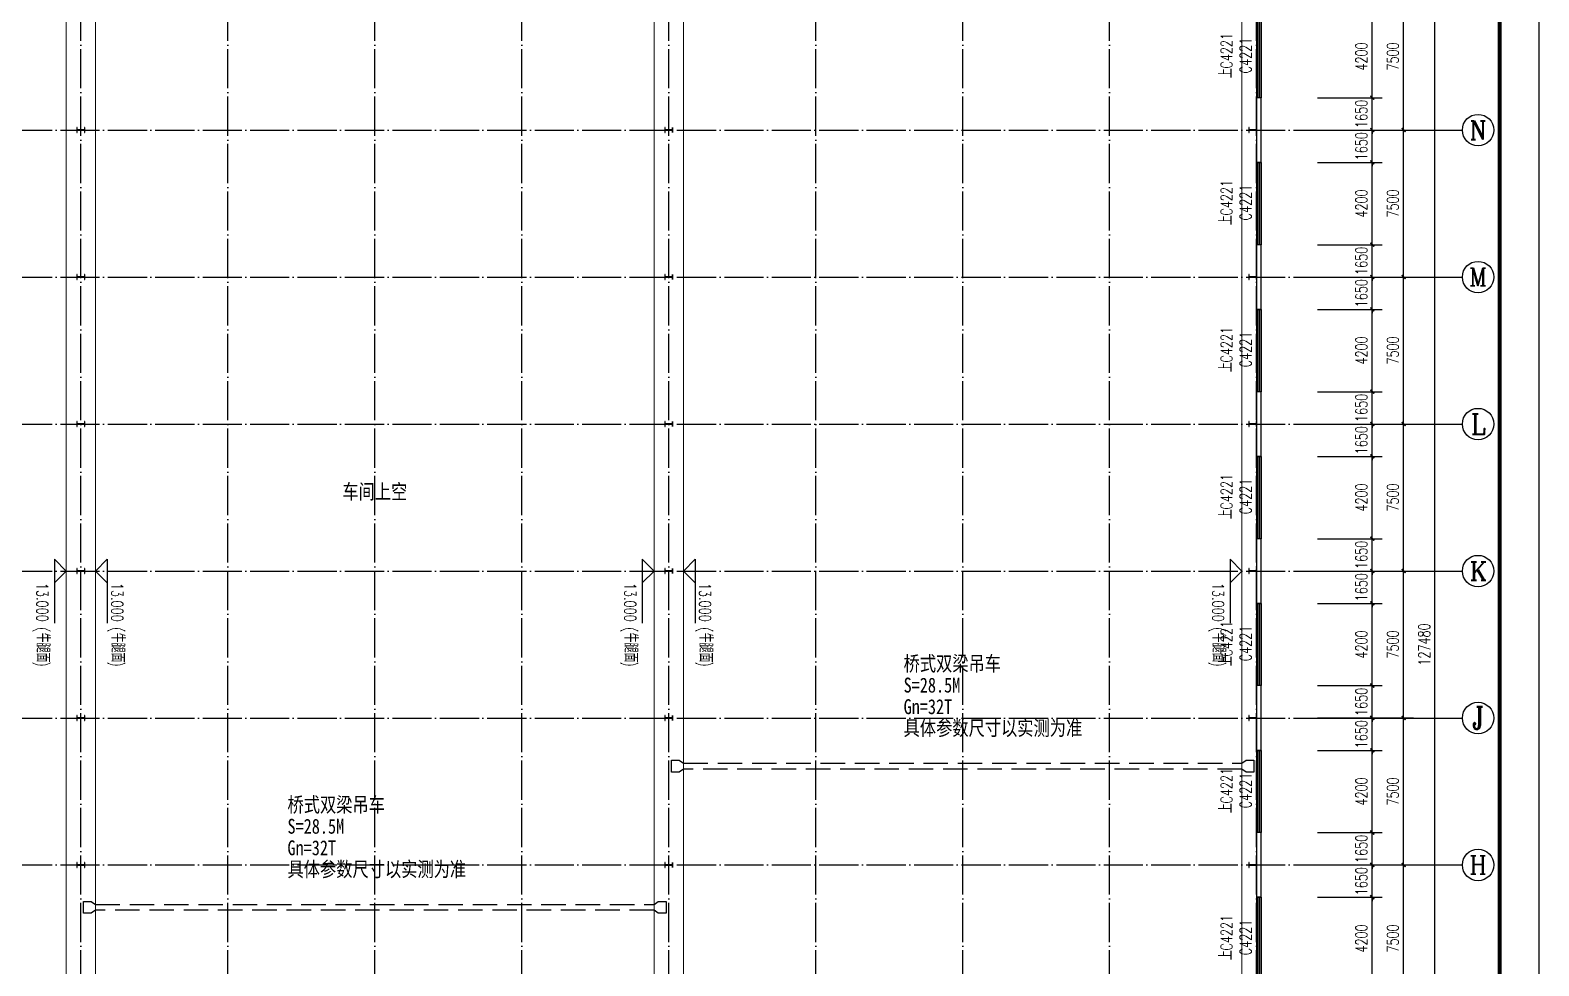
# Model space of a CAD drawing. Extents: x 14095202 to 14511487, y -1430609 to -90420.
# Drawn here: x 14429504 to 14506487, y -503315 to -455574 of the extents above; entities that cross this region are included whole.
import ezdxf
from ezdxf.enums import TextEntityAlignment as Align

# ---------------------------------------------------------------- set-up
doc = ezdxf.new("R2010")
doc.units = 0
doc.header["$LTSCALE"] = 1000
doc.header["$MEASUREMENT"] = 0
doc.linetypes.add('DASH', pattern=[0.35, 0.25, -0.1])
doc.linetypes.add('DOTE', pattern=[2.42, 2, -0.2, 0.02, -0.2])
for name, color, linetype in [('AXIS', 3, 'Continuous'), ('AXIS_TEXT', 7, 'Continuous'), ('COLUMN', 2, 'Continuous'), ('DIM_ELEV', 3, 'Continuous'), ('DOTE', 1, 'DOTE'), ('PUB_DIM', 3, 'Continuous'), ('PUB_TEXT', 7, 'Continuous'), ('TK', 4, 'Continuous'), ('WALL-PARAPET', 6, 'Continuous'), ('WINDOW', 4, 'Continuous'), ('WINDOW_TEXT', 7, 'Continuous')]:
    doc.layers.add(name, color=color, linetype=linetype)
doc.styles.add('_TCH_AXIS', font='COMPLEX', dxfattribs={"bigfont": 'GBCBIG'})
doc.styles.add('_TCH_DIM', font='SIMPLEX', dxfattribs={"bigfont": 'GBCBIG'})
doc.styles.add('_TCH_DIM_T3', font='SIMPLEX', dxfattribs={"width": 0.705882, "bigfont": 'GBCBIG'})
doc.styles.add('_TCH_WINDOW', font='SIMPLEX', dxfattribs={"height": 3.5, "bigfont": 'GBCBIG'})
doc.styles.add('COMPLEX', font='COMPLEX')
doc.styles.add('YAYA', font='', dxfattribs={"width": 0.8, "height": 1})
doc.styles.add('宋体', font='', dxfattribs={"width": 0.8})
doc.styles.get('YAYA').set_extended_font_data('SimSun')
doc.styles.get('宋体').set_extended_font_data('SimSun')
doc.dimstyles.new('_TCH_ARCH&&200', dxfattribs={"dimtxt": 595, "dimasz": 200, "dimexe": 500, "dimexo": 600, "dimgap": 252.5, "dimtad": 1, "dimdec": 0, "dimzin": 0, "dimdsep": 46, "dimtxsty": '_TCH_DIM_T3', "dimblk": 'ARCHTICK', "dimcen": 0.09, "dimclrt": 7, "dimazin": 2, "dimtfac": 1, "dimtdec": 0, "dimtix": 1, "dimtmove": 2, "dimatfit": 3, "dimfxl": 0, "dimtolj": 1, "dimtzin": 0, "dimarcsym": 0})

# ---------------------------------------------------------------- blocks, each defined once
blk = doc.blocks.new('A$C797E1D2B')
at = {"layer": 'COLUMN'}
h = blk.add_hatch(color=256, dxfattribs=at)
h.paths.add_polyline_path([(125, 400), (250, 400), (250, 388), (130, 388), (130, 200), (125, 200)])
h.paths.add_polyline_path([(0, 400), (125, 400), (125, 200), (120, 200), (120, 388), (0, 388)])
h.paths.add_polyline_path([(0, 12), (120, 12), (120, 200), (125, 200), (125, 0), (0, 0)])
h.paths.add_polyline_path([(125, 200), (130, 200), (130, 12), (250, 12), (250, 0), (125, 0)])
blk.add_lwpolyline([(250, 0), (250, 12), (130, 12), (130, 388), (250, 388), (250, 400), (0, 400), (0, 388), (120, 388), (120, 12), (0, 12), (0, 0)], close=True, dxfattribs=at)
blk = doc.blocks.new('GeYuanFrame_13285048', base_point=(20.09, 4.53))
at = {"layer": 'TK'}
blk.add_lwpolyline([(20.09, 4.53), (20.09, 598.53), (1071.09, 598.53), (1071.09, 4.53)], close=True, dxfattribs=at)
at = {"layer": 'TK', "const_width": 1}
blk.add_lwpolyline([(45.09, 588.53), (1061.09, 588.53), (1061.09, 14.53), (45.09, 14.53)], close=True, dxfattribs=at)
blk = doc.blocks.new('$TCHSYS$WIN2D')
for p, q in [((-0.5, 0.5), (0.5, 0.5)), ((-0.5, 0.5), (-0.5, -0.5)), ((0.5, 0.5), (0.5, -0.5)), ((0.5, 0.167), (-0.5, 0.167)), ((0.5, -0.167), (-0.5, -0.167)), ((-0.5, -0.5), (0.5, -0.5))]:
    blk.add_line(p, q)
blk = doc.blocks.new('_AXISO')
blk.add_circle((0, 0), 0.5)
at = {"layer": 'AXIS_TEXT', "style": 'COMPLEX', "width": 1.041667}
blk.add_attdef('A', text='', height=0.56, dxfattribs=at).set_placement((-0.25, -0.28), (0.25, -0.28), align=Align.FIT)
blk = doc.blocks.new('_ArchTick')
at = {"color": 0, "linetype": 'ByBlock', "const_width": 0.4}
blk.add_lwpolyline([(-0.5, -0.5), (0.5, 0.5)], dxfattribs=at)
blk = doc.blocks.new('*D251')
at = {"layer": 'AXIS', "color": 0, "lineweight": -2}
for p, q in [((14495187, -423180), (14501687, -423180)), ((14501187, -550660), (14501187, -423180)), ((14495187, -550660), (14501687, -550660))]:
    blk.add_line(p, q, dxfattribs=at)
at = {"layer": 'Defpoints', "color": 0}
for p in [(14494587, -423180), (14501187, -423180), (14494587, -550660)]:
    blk.add_point(p, dxfattribs=at)
at = {"layer": 'AXIS', "color": 0, "lineweight": -2, "xscale": 200, "yscale": 200, "zscale": 200}
for p, rotation in [((14501187, -423180), 90), ((14501187, -550660), 270)]:
    blk.add_blockref('_ArchTick', p, dxfattribs=dict(at, rotation=rotation))
at = {"layer": 'AXIS', "color": 7, "insert": (14500637, -486920), "char_height": 595, "attachment_point": 5, "rotation": 90, "style": '_TCH_DIM_T3'}
blk.add_mtext('\\A1;127480', dxfattribs=at)
blk = doc.blocks.new('*D259')
at = {"layer": 'AXIS', "color": 0, "lineweight": -2}
for p, q in [((14495187, -498170), (14500087, -498170)), ((14499587, -505670), (14499587, -498170)), ((14495187, -505670), (14500087, -505670))]:
    blk.add_line(p, q, dxfattribs=at)
at = {"layer": 'Defpoints', "color": 0}
for p in [(14494587, -498170), (14499587, -498170), (14494587, -505670)]:
    blk.add_point(p, dxfattribs=at)
at = {"layer": 'AXIS', "color": 0, "lineweight": -2, "xscale": 200, "yscale": 200, "zscale": 200}
for p, rotation in [((14499587, -498170), 90), ((14499587, -505670), 270)]:
    blk.add_blockref('_ArchTick', p, dxfattribs=dict(at, rotation=rotation))
at = {"layer": 'AXIS', "color": 7, "insert": (14499037, -501920), "char_height": 595, "attachment_point": 5, "rotation": 90, "style": '_TCH_DIM_T3'}
blk.add_mtext('\\A1;7500', dxfattribs=at)
blk = doc.blocks.new('*D260')
at = {"layer": 'AXIS', "color": 0, "lineweight": -2}
for p, q in [((14495187, -490670), (14500087, -490670)), ((14499587, -498170), (14499587, -490670)), ((14495187, -498170), (14500087, -498170))]:
    blk.add_line(p, q, dxfattribs=at)
at = {"layer": 'Defpoints', "color": 0}
for p in [(14494587, -490670), (14499587, -490670), (14494587, -498170)]:
    blk.add_point(p, dxfattribs=at)
at = {"layer": 'AXIS', "color": 0, "lineweight": -2, "xscale": 200, "yscale": 200, "zscale": 200}
for p, rotation in [((14499587, -490670), 90), ((14499587, -498170), 270)]:
    blk.add_blockref('_ArchTick', p, dxfattribs=dict(at, rotation=rotation))
at = {"layer": 'AXIS', "color": 7, "insert": (14499037, -494420), "char_height": 595, "attachment_point": 5, "rotation": 90, "style": '_TCH_DIM_T3'}
blk.add_mtext('\\A1;7500', dxfattribs=at)
blk = doc.blocks.new('*D261')
at = {"layer": 'AXIS', "color": 0, "lineweight": -2}
for p, q in [((14495187, -483170), (14500087, -483170)), ((14499587, -490670), (14499587, -483170)), ((14495187, -490670), (14500087, -490670))]:
    blk.add_line(p, q, dxfattribs=at)
at = {"layer": 'Defpoints', "color": 0}
for p in [(14494587, -483170), (14499587, -483170), (14494587, -490670)]:
    blk.add_point(p, dxfattribs=at)
at = {"layer": 'AXIS', "color": 0, "lineweight": -2, "xscale": 200, "yscale": 200, "zscale": 200}
for p, rotation in [((14499587, -483170), 90), ((14499587, -490670), 270)]:
    blk.add_blockref('_ArchTick', p, dxfattribs=dict(at, rotation=rotation))
at = {"layer": 'AXIS', "color": 7, "insert": (14499037, -486920), "char_height": 595, "attachment_point": 5, "rotation": 90, "style": '_TCH_DIM_T3'}
blk.add_mtext('\\A1;7500', dxfattribs=at)
blk = doc.blocks.new('*D262')
at = {"layer": 'AXIS', "color": 0, "lineweight": -2}
for p, q in [((14495187, -475670), (14500087, -475670)), ((14499587, -483170), (14499587, -475670)), ((14495187, -483170), (14500087, -483170))]:
    blk.add_line(p, q, dxfattribs=at)
at = {"layer": 'Defpoints', "color": 0}
for p in [(14494587, -475670), (14499587, -475670), (14494587, -483170)]:
    blk.add_point(p, dxfattribs=at)
at = {"layer": 'AXIS', "color": 0, "lineweight": -2, "xscale": 200, "yscale": 200, "zscale": 200}
for p, rotation in [((14499587, -475670), 90), ((14499587, -483170), 270)]:
    blk.add_blockref('_ArchTick', p, dxfattribs=dict(at, rotation=rotation))
at = {"layer": 'AXIS', "color": 7, "insert": (14499037, -479420), "char_height": 595, "attachment_point": 5, "rotation": 90, "style": '_TCH_DIM_T3'}
blk.add_mtext('\\A1;7500', dxfattribs=at)
blk = doc.blocks.new('*D263')
at = {"layer": 'AXIS', "color": 0, "lineweight": -2}
for p, q in [((14495187, -468170), (14500087, -468170)), ((14499587, -475670), (14499587, -468170)), ((14495187, -475670), (14500087, -475670))]:
    blk.add_line(p, q, dxfattribs=at)
at = {"layer": 'Defpoints', "color": 0}
for p in [(14494587, -468170), (14499587, -468170), (14494587, -475670)]:
    blk.add_point(p, dxfattribs=at)
at = {"layer": 'AXIS', "color": 0, "lineweight": -2, "xscale": 200, "yscale": 200, "zscale": 200}
for p, rotation in [((14499587, -468170), 90), ((14499587, -475670), 270)]:
    blk.add_blockref('_ArchTick', p, dxfattribs=dict(at, rotation=rotation))
at = {"layer": 'AXIS', "color": 7, "insert": (14499037, -471920), "char_height": 595, "attachment_point": 5, "rotation": 90, "style": '_TCH_DIM_T3'}
blk.add_mtext('\\A1;7500', dxfattribs=at)
blk = doc.blocks.new('*D264')
at = {"layer": 'AXIS', "color": 0, "lineweight": -2}
for p, q in [((14495187, -460670), (14500087, -460670)), ((14499587, -468170), (14499587, -460670)), ((14495187, -468170), (14500087, -468170))]:
    blk.add_line(p, q, dxfattribs=at)
at = {"layer": 'Defpoints', "color": 0}
for p in [(14494587, -460670), (14499587, -460670), (14494587, -468170)]:
    blk.add_point(p, dxfattribs=at)
at = {"layer": 'AXIS', "color": 0, "lineweight": -2, "xscale": 200, "yscale": 200, "zscale": 200}
for p, rotation in [((14499587, -460670), 90), ((14499587, -468170), 270)]:
    blk.add_blockref('_ArchTick', p, dxfattribs=dict(at, rotation=rotation))
at = {"layer": 'AXIS', "color": 7, "insert": (14499037, -464420), "char_height": 595, "attachment_point": 5, "rotation": 90, "style": '_TCH_DIM_T3'}
blk.add_mtext('\\A1;7500', dxfattribs=at)
blk = doc.blocks.new('*D265')
at = {"layer": 'AXIS', "color": 0, "lineweight": -2}
for p, q in [((14495187, -453170), (14500087, -453170)), ((14499587, -460670), (14499587, -453170)), ((14495187, -460670), (14500087, -460670))]:
    blk.add_line(p, q, dxfattribs=at)
at = {"layer": 'Defpoints', "color": 0}
for p in [(14494587, -453170), (14499587, -453170), (14494587, -460670)]:
    blk.add_point(p, dxfattribs=at)
at = {"layer": 'AXIS', "color": 0, "lineweight": -2, "xscale": 200, "yscale": 200, "zscale": 200}
for p, rotation in [((14499587, -453170), 90), ((14499587, -460670), 270)]:
    blk.add_blockref('_ArchTick', p, dxfattribs=dict(at, rotation=rotation))
at = {"layer": 'AXIS', "color": 7, "insert": (14499037, -456920), "char_height": 595, "attachment_point": 5, "rotation": 90, "style": '_TCH_DIM_T3'}
blk.add_mtext('\\A1;7500', dxfattribs=at)
blk = doc.blocks.new('*D686')
at = {"layer": 'Defpoints', "color": 0}
for p in [(14494587, -499820), (14497987, -499820), (14494587, -504020)]:
    blk.add_point(p, dxfattribs=at)
at = {"layer": 'PUB_DIM', "color": 0, "lineweight": -2}
for p, q in [((14495187, -499820), (14498487, -499820)), ((14497987, -504020), (14497987, -499820)), ((14495187, -504020), (14498487, -504020))]:
    blk.add_line(p, q, dxfattribs=at)
at = {"layer": 'PUB_DIM', "color": 0, "lineweight": -2, "xscale": 200, "yscale": 200, "zscale": 200}
for p, rotation in [((14497987, -499820), 90), ((14497987, -504020), 270)]:
    blk.add_blockref('_ArchTick', p, dxfattribs=dict(at, rotation=rotation))
at = {"layer": 'PUB_DIM', "color": 7, "insert": (14497437, -501920), "char_height": 595, "attachment_point": 5, "rotation": 90, "style": '_TCH_DIM_T3'}
blk.add_mtext('\\A1;4200', dxfattribs=at)
blk = doc.blocks.new('*D687')
at = {"layer": 'Defpoints', "color": 0}
for p in [(14494587, -498170), (14497987, -498170), (14494587, -499820)]:
    blk.add_point(p, dxfattribs=at)
at = {"layer": 'PUB_DIM', "color": 0, "lineweight": -2}
for p, q in [((14497987, -498170), (14497987, -497970)), ((14495187, -498170), (14498487, -498170)), ((14497987, -499820), (14497987, -498170)), ((14495187, -499820), (14498487, -499820)), ((14497987, -499820), (14497987, -500020))]:
    blk.add_line(p, q, dxfattribs=at)
at = {"layer": 'PUB_DIM', "color": 0, "lineweight": -2, "xscale": 200, "yscale": 200, "zscale": 200}
for p, rotation in [((14497987, -498170), 270), ((14497987, -499820), 90)]:
    blk.add_blockref('_ArchTick', p, dxfattribs=dict(at, rotation=rotation))
at = {"layer": 'PUB_DIM', "color": 7, "insert": (14497437, -498995), "char_height": 595, "attachment_point": 5, "rotation": 90, "style": '_TCH_DIM_T3'}
blk.add_mtext('\\A1;1650', dxfattribs=at)
blk = doc.blocks.new('*D688')
at = {"layer": 'Defpoints', "color": 0}
for p in [(14494587, -496520), (14497987, -496520), (14494587, -498170)]:
    blk.add_point(p, dxfattribs=at)
at = {"layer": 'PUB_DIM', "color": 0, "lineweight": -2}
for p, q in [((14495187, -496520), (14498487, -496520)), ((14497987, -496520), (14497987, -496320)), ((14497987, -498170), (14497987, -496520)), ((14495187, -498170), (14498487, -498170)), ((14497987, -498170), (14497987, -498370))]:
    blk.add_line(p, q, dxfattribs=at)
at = {"layer": 'PUB_DIM', "color": 0, "lineweight": -2, "xscale": 200, "yscale": 200, "zscale": 200}
for p, rotation in [((14497987, -496520), 270), ((14497987, -498170), 90)]:
    blk.add_blockref('_ArchTick', p, dxfattribs=dict(at, rotation=rotation))
at = {"layer": 'PUB_DIM', "color": 7, "insert": (14497437, -497345), "char_height": 595, "attachment_point": 5, "rotation": 90, "style": '_TCH_DIM_T3'}
blk.add_mtext('\\A1;1650', dxfattribs=at)
blk = doc.blocks.new('*D689')
at = {"layer": 'Defpoints', "color": 0}
for p in [(14494587, -492320), (14497987, -492320), (14494587, -496520)]:
    blk.add_point(p, dxfattribs=at)
at = {"layer": 'PUB_DIM', "color": 0, "lineweight": -2}
for p, q in [((14495187, -492320), (14498487, -492320)), ((14497987, -496520), (14497987, -492320)), ((14495187, -496520), (14498487, -496520))]:
    blk.add_line(p, q, dxfattribs=at)
at = {"layer": 'PUB_DIM', "color": 0, "lineweight": -2, "xscale": 200, "yscale": 200, "zscale": 200}
for p, rotation in [((14497987, -492320), 90), ((14497987, -496520), 270)]:
    blk.add_blockref('_ArchTick', p, dxfattribs=dict(at, rotation=rotation))
at = {"layer": 'PUB_DIM', "color": 7, "insert": (14497437, -494420), "char_height": 595, "attachment_point": 5, "rotation": 90, "style": '_TCH_DIM_T3'}
blk.add_mtext('\\A1;4200', dxfattribs=at)
blk = doc.blocks.new('*D690')
at = {"layer": 'Defpoints', "color": 0}
for p in [(14494587, -490670), (14497987, -490670), (14494587, -492320)]:
    blk.add_point(p, dxfattribs=at)
at = {"layer": 'PUB_DIM', "color": 0, "lineweight": -2}
for p, q in [((14495187, -490670), (14498487, -490670)), ((14497987, -490670), (14497987, -490470)), ((14497987, -492320), (14497987, -490670)), ((14495187, -492320), (14498487, -492320)), ((14497987, -492320), (14497987, -492520))]:
    blk.add_line(p, q, dxfattribs=at)
at = {"layer": 'PUB_DIM', "color": 0, "lineweight": -2, "xscale": 200, "yscale": 200, "zscale": 200}
for p, rotation in [((14497987, -490670), 270), ((14497987, -492320), 90)]:
    blk.add_blockref('_ArchTick', p, dxfattribs=dict(at, rotation=rotation))
at = {"layer": 'PUB_DIM', "color": 7, "insert": (14497437, -491495), "char_height": 595, "attachment_point": 5, "rotation": 90, "style": '_TCH_DIM_T3'}
blk.add_mtext('\\A1;1650', dxfattribs=at)
blk = doc.blocks.new('*D691')
at = {"layer": 'Defpoints', "color": 0}
for p in [(14494587, -489020), (14497987, -489020), (14494587, -490670)]:
    blk.add_point(p, dxfattribs=at)
at = {"layer": 'PUB_DIM', "color": 0, "lineweight": -2}
for p, q in [((14497987, -489020), (14497987, -488820)), ((14495187, -489020), (14498487, -489020)), ((14497987, -490670), (14497987, -489020)), ((14495187, -490670), (14498487, -490670)), ((14497987, -490670), (14497987, -490870))]:
    blk.add_line(p, q, dxfattribs=at)
at = {"layer": 'PUB_DIM', "color": 0, "lineweight": -2, "xscale": 200, "yscale": 200, "zscale": 200}
for p, rotation in [((14497987, -489020), 270), ((14497987, -490670), 90)]:
    blk.add_blockref('_ArchTick', p, dxfattribs=dict(at, rotation=rotation))
at = {"layer": 'PUB_DIM', "color": 7, "insert": (14497437, -489845), "char_height": 595, "attachment_point": 5, "rotation": 90, "style": '_TCH_DIM_T3'}
blk.add_mtext('\\A1;1650', dxfattribs=at)
blk = doc.blocks.new('*D692')
at = {"layer": 'Defpoints', "color": 0}
for p in [(14494587, -484820), (14497987, -484820), (14494587, -489020)]:
    blk.add_point(p, dxfattribs=at)
at = {"layer": 'PUB_DIM', "color": 0, "lineweight": -2}
for p, q in [((14495187, -484820), (14498487, -484820)), ((14497987, -489020), (14497987, -484820)), ((14495187, -489020), (14498487, -489020))]:
    blk.add_line(p, q, dxfattribs=at)
at = {"layer": 'PUB_DIM', "color": 0, "lineweight": -2, "xscale": 200, "yscale": 200, "zscale": 200}
for p, rotation in [((14497987, -484820), 90), ((14497987, -489020), 270)]:
    blk.add_blockref('_ArchTick', p, dxfattribs=dict(at, rotation=rotation))
at = {"layer": 'PUB_DIM', "color": 7, "insert": (14497437, -486920), "char_height": 595, "attachment_point": 5, "rotation": 90, "style": '_TCH_DIM_T3'}
blk.add_mtext('\\A1;4200', dxfattribs=at)
blk = doc.blocks.new('*D693')
at = {"layer": 'Defpoints', "color": 0}
for p in [(14494587, -483170), (14497987, -483170), (14494587, -484820)]:
    blk.add_point(p, dxfattribs=at)
at = {"layer": 'PUB_DIM', "color": 0, "lineweight": -2}
for p, q in [((14495187, -483170), (14498487, -483170)), ((14497987, -483170), (14497987, -482970)), ((14497987, -484820), (14497987, -483170)), ((14495187, -484820), (14498487, -484820)), ((14497987, -484820), (14497987, -485020))]:
    blk.add_line(p, q, dxfattribs=at)
at = {"layer": 'PUB_DIM', "color": 0, "lineweight": -2, "xscale": 200, "yscale": 200, "zscale": 200}
for p, rotation in [((14497987, -483170), 270), ((14497987, -484820), 90)]:
    blk.add_blockref('_ArchTick', p, dxfattribs=dict(at, rotation=rotation))
at = {"layer": 'PUB_DIM', "color": 7, "insert": (14497437, -483995), "char_height": 595, "attachment_point": 5, "rotation": 90, "style": '_TCH_DIM_T3'}
blk.add_mtext('\\A1;1650', dxfattribs=at)
blk = doc.blocks.new('*D694')
at = {"layer": 'Defpoints', "color": 0}
for p in [(14494587, -481520), (14497987, -481520), (14494587, -483170)]:
    blk.add_point(p, dxfattribs=at)
at = {"layer": 'PUB_DIM', "color": 0, "lineweight": -2}
for p, q in [((14495187, -481520), (14498487, -481520)), ((14497987, -481520), (14497987, -481320)), ((14497987, -483170), (14497987, -481520)), ((14495187, -483170), (14498487, -483170)), ((14497987, -483170), (14497987, -483370))]:
    blk.add_line(p, q, dxfattribs=at)
at = {"layer": 'PUB_DIM', "color": 0, "lineweight": -2, "xscale": 200, "yscale": 200, "zscale": 200}
for p, rotation in [((14497987, -481520), 270), ((14497987, -483170), 90)]:
    blk.add_blockref('_ArchTick', p, dxfattribs=dict(at, rotation=rotation))
at = {"layer": 'PUB_DIM', "color": 7, "insert": (14497437, -482345), "char_height": 595, "attachment_point": 5, "rotation": 90, "style": '_TCH_DIM_T3'}
blk.add_mtext('\\A1;1650', dxfattribs=at)
blk = doc.blocks.new('*D695')
at = {"layer": 'Defpoints', "color": 0}
for p in [(14494587, -477320), (14497987, -477320), (14494587, -481520)]:
    blk.add_point(p, dxfattribs=at)
at = {"layer": 'PUB_DIM', "color": 0, "lineweight": -2}
for p, q in [((14495187, -477320), (14498487, -477320)), ((14497987, -481520), (14497987, -477320)), ((14495187, -481520), (14498487, -481520))]:
    blk.add_line(p, q, dxfattribs=at)
at = {"layer": 'PUB_DIM', "color": 0, "lineweight": -2, "xscale": 200, "yscale": 200, "zscale": 200}
for p, rotation in [((14497987, -477320), 90), ((14497987, -481520), 270)]:
    blk.add_blockref('_ArchTick', p, dxfattribs=dict(at, rotation=rotation))
at = {"layer": 'PUB_DIM', "color": 7, "insert": (14497437, -479420), "char_height": 595, "attachment_point": 5, "rotation": 90, "style": '_TCH_DIM_T3'}
blk.add_mtext('\\A1;4200', dxfattribs=at)
blk = doc.blocks.new('*D696')
at = {"layer": 'Defpoints', "color": 0}
for p in [(14494587, -475670), (14497987, -475670), (14494587, -477320)]:
    blk.add_point(p, dxfattribs=at)
at = {"layer": 'PUB_DIM', "color": 0, "lineweight": -2}
for p, q in [((14495187, -475670), (14498487, -475670)), ((14497987, -475670), (14497987, -475470)), ((14497987, -477320), (14497987, -475670)), ((14495187, -477320), (14498487, -477320)), ((14497987, -477320), (14497987, -477520))]:
    blk.add_line(p, q, dxfattribs=at)
at = {"layer": 'PUB_DIM', "color": 0, "lineweight": -2, "xscale": 200, "yscale": 200, "zscale": 200}
for p, rotation in [((14497987, -475670), 270), ((14497987, -477320), 90)]:
    blk.add_blockref('_ArchTick', p, dxfattribs=dict(at, rotation=rotation))
at = {"layer": 'PUB_DIM', "color": 7, "insert": (14497437, -476495), "char_height": 595, "attachment_point": 5, "rotation": 90, "style": '_TCH_DIM_T3'}
blk.add_mtext('\\A1;1650', dxfattribs=at)
blk = doc.blocks.new('*D697')
at = {"layer": 'Defpoints', "color": 0}
for p in [(14494587, -474020), (14497987, -474020), (14494587, -475670)]:
    blk.add_point(p, dxfattribs=at)
at = {"layer": 'PUB_DIM', "color": 0, "lineweight": -2}
for p, q in [((14495187, -474020), (14498487, -474020)), ((14497987, -474020), (14497987, -473820)), ((14497987, -475670), (14497987, -474020)), ((14495187, -475670), (14498487, -475670)), ((14497987, -475670), (14497987, -475870))]:
    blk.add_line(p, q, dxfattribs=at)
at = {"layer": 'PUB_DIM', "color": 0, "lineweight": -2, "xscale": 200, "yscale": 200, "zscale": 200}
for p, rotation in [((14497987, -474020), 270), ((14497987, -475670), 90)]:
    blk.add_blockref('_ArchTick', p, dxfattribs=dict(at, rotation=rotation))
at = {"layer": 'PUB_DIM', "color": 7, "insert": (14497437, -474845), "char_height": 595, "attachment_point": 5, "rotation": 90, "style": '_TCH_DIM_T3'}
blk.add_mtext('\\A1;1650', dxfattribs=at)
blk = doc.blocks.new('*D698')
at = {"layer": 'Defpoints', "color": 0}
for p in [(14494587, -469820), (14497987, -469820), (14494587, -474020)]:
    blk.add_point(p, dxfattribs=at)
at = {"layer": 'PUB_DIM', "color": 0, "lineweight": -2}
for p, q in [((14495187, -469820), (14498487, -469820)), ((14497987, -474020), (14497987, -469820)), ((14495187, -474020), (14498487, -474020))]:
    blk.add_line(p, q, dxfattribs=at)
at = {"layer": 'PUB_DIM', "color": 0, "lineweight": -2, "xscale": 200, "yscale": 200, "zscale": 200}
for p, rotation in [((14497987, -469820), 90), ((14497987, -474020), 270)]:
    blk.add_blockref('_ArchTick', p, dxfattribs=dict(at, rotation=rotation))
at = {"layer": 'PUB_DIM', "color": 7, "insert": (14497437, -471920), "char_height": 595, "attachment_point": 5, "rotation": 90, "style": '_TCH_DIM_T3'}
blk.add_mtext('\\A1;4200', dxfattribs=at)
blk = doc.blocks.new('*D699')
at = {"layer": 'Defpoints', "color": 0}
for p in [(14494587, -468170), (14497987, -468170), (14494587, -469820)]:
    blk.add_point(p, dxfattribs=at)
at = {"layer": 'PUB_DIM', "color": 0, "lineweight": -2}
for p, q in [((14497987, -468170), (14497987, -467970)), ((14495187, -468170), (14498487, -468170)), ((14497987, -469820), (14497987, -468170)), ((14495187, -469820), (14498487, -469820)), ((14497987, -469820), (14497987, -470020))]:
    blk.add_line(p, q, dxfattribs=at)
at = {"layer": 'PUB_DIM', "color": 0, "lineweight": -2, "xscale": 200, "yscale": 200, "zscale": 200}
for p, rotation in [((14497987, -468170), 270), ((14497987, -469820), 90)]:
    blk.add_blockref('_ArchTick', p, dxfattribs=dict(at, rotation=rotation))
at = {"layer": 'PUB_DIM', "color": 7, "insert": (14497437, -468995), "char_height": 595, "attachment_point": 5, "rotation": 90, "style": '_TCH_DIM_T3'}
blk.add_mtext('\\A1;1650', dxfattribs=at)
blk = doc.blocks.new('*D700')
at = {"layer": 'Defpoints', "color": 0}
for p in [(14494587, -466520), (14497987, -466520), (14494587, -468170)]:
    blk.add_point(p, dxfattribs=at)
at = {"layer": 'PUB_DIM', "color": 0, "lineweight": -2}
for p, q in [((14497987, -466520), (14497987, -466320)), ((14495187, -466520), (14498487, -466520)), ((14497987, -468170), (14497987, -466520)), ((14495187, -468170), (14498487, -468170)), ((14497987, -468170), (14497987, -468370))]:
    blk.add_line(p, q, dxfattribs=at)
at = {"layer": 'PUB_DIM', "color": 0, "lineweight": -2, "xscale": 200, "yscale": 200, "zscale": 200}
for p, rotation in [((14497987, -466520), 270), ((14497987, -468170), 90)]:
    blk.add_blockref('_ArchTick', p, dxfattribs=dict(at, rotation=rotation))
at = {"layer": 'PUB_DIM', "color": 7, "insert": (14497437, -467345), "char_height": 595, "attachment_point": 5, "rotation": 90, "style": '_TCH_DIM_T3'}
blk.add_mtext('\\A1;1650', dxfattribs=at)
blk = doc.blocks.new('*D701')
at = {"layer": 'Defpoints', "color": 0}
for p in [(14494587, -462320), (14497987, -462320), (14494587, -466520)]:
    blk.add_point(p, dxfattribs=at)
at = {"layer": 'PUB_DIM', "color": 0, "lineweight": -2}
for p, q in [((14495187, -462320), (14498487, -462320)), ((14497987, -466520), (14497987, -462320)), ((14495187, -466520), (14498487, -466520))]:
    blk.add_line(p, q, dxfattribs=at)
at = {"layer": 'PUB_DIM', "color": 0, "lineweight": -2, "xscale": 200, "yscale": 200, "zscale": 200}
for p, rotation in [((14497987, -462320), 90), ((14497987, -466520), 270)]:
    blk.add_blockref('_ArchTick', p, dxfattribs=dict(at, rotation=rotation))
at = {"layer": 'PUB_DIM', "color": 7, "insert": (14497437, -464420), "char_height": 595, "attachment_point": 5, "rotation": 90, "style": '_TCH_DIM_T3'}
blk.add_mtext('\\A1;4200', dxfattribs=at)
blk = doc.blocks.new('*D702')
at = {"layer": 'Defpoints', "color": 0}
for p in [(14494587, -460670), (14497987, -460670), (14494587, -462320)]:
    blk.add_point(p, dxfattribs=at)
at = {"layer": 'PUB_DIM', "color": 0, "lineweight": -2}
for p, q in [((14495187, -460670), (14498487, -460670)), ((14497987, -460670), (14497987, -460470)), ((14497987, -462320), (14497987, -460670)), ((14495187, -462320), (14498487, -462320)), ((14497987, -462320), (14497987, -462520))]:
    blk.add_line(p, q, dxfattribs=at)
at = {"layer": 'PUB_DIM', "color": 0, "lineweight": -2, "xscale": 200, "yscale": 200, "zscale": 200}
for p, rotation in [((14497987, -460670), 270), ((14497987, -462320), 90)]:
    blk.add_blockref('_ArchTick', p, dxfattribs=dict(at, rotation=rotation))
at = {"layer": 'PUB_DIM', "color": 7, "insert": (14497437, -461495), "char_height": 595, "attachment_point": 5, "rotation": 90, "style": '_TCH_DIM_T3'}
blk.add_mtext('\\A1;1650', dxfattribs=at)
blk = doc.blocks.new('*D703')
at = {"layer": 'Defpoints', "color": 0}
for p in [(14494587, -459020), (14497987, -459020), (14494587, -460670)]:
    blk.add_point(p, dxfattribs=at)
at = {"layer": 'PUB_DIM', "color": 0, "lineweight": -2}
for p, q in [((14497987, -459020), (14497987, -458820)), ((14495187, -459020), (14498487, -459020)), ((14497987, -460670), (14497987, -459020)), ((14495187, -460670), (14498487, -460670)), ((14497987, -460670), (14497987, -460870))]:
    blk.add_line(p, q, dxfattribs=at)
at = {"layer": 'PUB_DIM', "color": 0, "lineweight": -2, "xscale": 200, "yscale": 200, "zscale": 200}
for p, rotation in [((14497987, -459020), 270), ((14497987, -460670), 90)]:
    blk.add_blockref('_ArchTick', p, dxfattribs=dict(at, rotation=rotation))
at = {"layer": 'PUB_DIM', "color": 7, "insert": (14497437, -459845), "char_height": 595, "attachment_point": 5, "rotation": 90, "style": '_TCH_DIM_T3'}
blk.add_mtext('\\A1;1650', dxfattribs=at)
blk = doc.blocks.new('*D704')
at = {"layer": 'Defpoints', "color": 0}
for p in [(14494587, -454820), (14497987, -454820), (14494587, -459020)]:
    blk.add_point(p, dxfattribs=at)
at = {"layer": 'PUB_DIM', "color": 0, "lineweight": -2}
for p, q in [((14495187, -454820), (14498487, -454820)), ((14497987, -459020), (14497987, -454820)), ((14495187, -459020), (14498487, -459020))]:
    blk.add_line(p, q, dxfattribs=at)
at = {"layer": 'PUB_DIM', "color": 0, "lineweight": -2, "xscale": 200, "yscale": 200, "zscale": 200}
for p, rotation in [((14497987, -454820), 90), ((14497987, -459020), 270)]:
    blk.add_blockref('_ArchTick', p, dxfattribs=dict(at, rotation=rotation))
at = {"layer": 'PUB_DIM', "color": 7, "insert": (14497437, -456920), "char_height": 595, "attachment_point": 5, "rotation": 90, "style": '_TCH_DIM_T3'}
blk.add_mtext('\\A1;4200', dxfattribs=at)

msp = doc.modelspace()

# ---------------------------------------------------------------- linework, layer by layer
at = {"linetype": 'DASH', "ltscale": 6, "const_width": 50}
for points in [[(14431336.9, -423420.3), (14431336.9, -550420.3)], [(14432836.9, -423420.3), (14432836.9, -550420.3)], [(14461336.9, -423420.3), (14461336.9, -550420.3)], [(14462836.9, -423420.3), (14462836.9, -550420.3)], [(14491336.9, -423420.3), (14491336.9, -550420.3)]]:
    msp.add_lwpolyline(points, dxfattribs=at)
at = {"color": 4, "linetype": 'DASH', "ltscale": 5}
for points in [[(14491336.9, -492976.4), (14491552.5, -492826.4), (14491952.5, -492826.4), (14491952.5, -493426.4), (14491552.5, -493426.4), (14491336.9, -493276.4), (14462836.9, -493276.4), (14462621.2, -493426.4), (14462221.2, -493426.4), (14462221.2, -492826.4), (14462621.2, -492826.4), (14462836.9, -492976.4)], [(14461336.9, -500178.3), (14461552.5, -500028.3), (14461952.5, -500028.3), (14461952.5, -500628.3), (14461552.5, -500628.3), (14461336.9, -500478.3), (14432836.9, -500478.3), (14432621.2, -500628.3), (14432221.2, -500628.3), (14432221.2, -500028.3), (14432621.2, -500028.3), (14432836.9, -500178.3)]]:
    msp.add_lwpolyline(points, close=True, dxfattribs=at)
at = {"layer": 'AXIS'}
for p, q in [((14494586.9, -460670.3), (14502586.9, -460670.3)), ((14494586.9, -468170.3), (14502586.9, -468170.3)), ((14494586.9, -475670.3), (14502586.9, -475670.3)), ((14494586.9, -483170.3), (14502586.9, -483170.3)), ((14494586.9, -490670.3), (14502586.9, -490670.3)), ((14494586.9, -498170.3), (14502586.9, -498170.3))]:
    msp.add_line(p, q, dxfattribs=at)
at = {"layer": 'DIM_ELEV'}
for p, q in [((14431336.9, -483170.3), (14430736.9, -482570.3)), ((14430736.9, -482570.3), (14430736.9, -485838.3)), ((14432836.9, -483170.3), (14433436.9, -482570.3)), ((14433436.9, -482570.3), (14433436.9, -485838.3)), ((14461336.9, -483170.3), (14460736.9, -482570.3)), ((14460736.9, -482570.3), (14460736.9, -485838.3)), ((14462836.9, -483170.3), (14463436.9, -482570.3)), ((14463436.9, -482570.3), (14463436.9, -485838.3)), ((14491336.9, -483170.3), (14490736.9, -482570.3)), ((14490736.9, -482570.3), (14490736.9, -485838.3)), ((14431336.9, -483170.3), (14430736.9, -483770.3)), ((14432836.9, -483170.3), (14433436.9, -483770.3)), ((14461336.9, -483170.3), (14460736.9, -483770.3)), ((14462836.9, -483170.3), (14463436.9, -483770.3)), ((14491336.9, -483170.3), (14490736.9, -483770.3))]:
    msp.add_line(p, q, dxfattribs=at)
at = {"layer": 'DOTE'}
for p, q in [((14432086.9, -552920.3), (14432086.9, -420920.3)), ((14439586.9, -552920.3), (14439586.9, -420920.3)), ((14447086.9, -552920.3), (14447086.9, -420920.3)), ((14454586.9, -552920.3), (14454586.9, -420920.3)), ((14462086.9, -552920.3), (14462086.9, -420920.3)), ((14469586.9, -552920.3), (14469586.9, -420920.3)), ((14477086.9, -552920.3), (14477086.9, -420920.3)), ((14484586.9, -552920.3), (14484586.9, -420920.3)), ((14492086.9, -552920.3), (14492086.9, -420920.3)), ((14399586.9, -460670.3), (14494586.9, -460670.3)), ((14399586.9, -468170.3), (14494586.9, -468170.3)), ((14399586.9, -475670.3), (14494586.9, -475670.3)), ((14399586.9, -483170.3), (14494586.9, -483170.3)), ((14399586.9, -490670.3), (14494586.9, -490670.3)), ((14399586.9, -498170.3), (14494586.9, -498170.3))]:
    msp.add_line(p, q, dxfattribs=at)
at = {"layer": 'WALL-PARAPET'}
for p, q in [((14492326.9, -459020.3), (14492086.9, -459020.3)), ((14492086.9, -459020.3), (14492086.9, -462320.3)), ((14492326.9, -462320.3), (14492326.9, -459020.3)), ((14492086.9, -462320.3), (14492326.9, -462320.3)), ((14492326.9, -466520.3), (14492086.9, -466520.3)), ((14492086.9, -466520.3), (14492086.9, -469820.3)), ((14492326.9, -469820.3), (14492326.9, -466520.3)), ((14492086.9, -469820.3), (14492326.9, -469820.3)), ((14492326.9, -474020.3), (14492086.9, -474020.3)), ((14492086.9, -474020.3), (14492086.9, -477320.3)), ((14492326.9, -477320.3), (14492326.9, -474020.3)), ((14492086.9, -477320.3), (14492326.9, -477320.3)), ((14492326.9, -481520.3), (14492086.9, -481520.3)), ((14492086.9, -481520.3), (14492086.9, -484820.3)), ((14492326.9, -484820.3), (14492326.9, -481520.3)), ((14492086.9, -484820.3), (14492326.9, -484820.3)), ((14492326.9, -489020.3), (14492086.9, -489020.3)), ((14492086.9, -489020.3), (14492086.9, -492320.3)), ((14492326.9, -492320.3), (14492326.9, -489020.3)), ((14492086.9, -492320.3), (14492326.9, -492320.3)), ((14492326.9, -496520.3), (14492086.9, -496520.3)), ((14492086.9, -496520.3), (14492086.9, -499820.3)), ((14492326.9, -499820.3), (14492326.9, -496520.3)), ((14492086.9, -499820.3), (14492326.9, -499820.3))]:
    msp.add_line(p, q, dxfattribs=at)

# ---------------------------------------------------------------- block references
at = {"xscale": 200, "yscale": 200, "zscale": 200, "rotation": 270}
msp.add_blockref('GeYuanFrame_13285048', (14387686.9, -387320.3), dxfattribs=at)
at = {"rotation": 270}
for p in [(14431886.9, -460545.3), (14461886.9, -460545.3), (14491686.9, -460545.3), (14431886.9, -468045.3), (14461886.9, -468045.3), (14491686.9, -468045.3), (14431886.9, -475545.3), (14461886.9, -475545.3), (14491686.9, -475545.3), (14431886.9, -483045.3), (14461886.9, -483045.3), (14491686.9, -483045.3), (14431886.9, -490545.3), (14461886.9, -490545.3), (14491686.9, -490545.3), (14431886.9, -498045.3), (14461886.9, -498045.3), (14491686.9, -498045.3)]:
    msp.add_blockref('A$C797E1D2B', p, dxfattribs=at)
at = {"layer": 'AXIS'}
ref = msp.add_blockref('_AXISO', (14503386.9, -460670.3), dxfattribs=dict(at, xscale=1600, yscale=1600, zscale=1600))
ref.add_attrib('A', 'N', dxfattribs={"layer": 'AXIS_TEXT', "ltscale": 0.5, "height": 949.2, "style": '_TCH_AXIS'}).set_placement((14502957.5, -461144.9), (14503816.2, -461144.9), align=Align.FIT)
ref = msp.add_blockref('_AXISO', (14503386.9, -468170.3), dxfattribs=dict(at, xscale=1600, yscale=1600, zscale=1600))
ref.add_attrib('A', 'M', dxfattribs={"layer": 'AXIS_TEXT', "ltscale": 0.5, "height": 905.1, "style": '_TCH_AXIS'}).set_placement((14502934.3, -468622.9), (14503839.4, -468622.9), align=Align.FIT)
ref = msp.add_blockref('_AXISO', (14503386.9, -475670.3), dxfattribs=dict(at, xscale=1600, yscale=1600, zscale=1600))
ref.add_attrib('A', 'L', dxfattribs={"layer": 'AXIS_TEXT', "ltscale": 0.5, "height": 1041.6, "style": '_TCH_AXIS'}).set_placement((14503014.9, -476191.1), (14503758.8, -476191.1), align=Align.FIT)
ref = msp.add_blockref('_AXISO', (14503386.9, -483170.3), dxfattribs=dict(at, xscale=1600, yscale=1600, zscale=1600))
ref.add_attrib('A', 'K', dxfattribs={"layer": 'AXIS_TEXT', "ltscale": 0.5, "height": 949.2, "style": '_TCH_AXIS'}).set_placement((14502957.5, -483644.9), (14503816.2, -483644.9), align=Align.FIT)
ref = msp.add_blockref('_AXISO', (14503386.9, -490670.3), dxfattribs=dict(at, xscale=1600, yscale=1600, zscale=1600))
ref.add_attrib('A', 'J', dxfattribs={"layer": 'AXIS_TEXT', "ltscale": 0.5, "height": 1133.9, "style": '_TCH_AXIS'}).set_placement((14503089.9, -491237.3), (14503683.8, -491237.3), align=Align.FIT)
ref = msp.add_blockref('_AXISO', (14503386.9, -498170.3), dxfattribs=dict(at, xscale=1600, yscale=1600, zscale=1600))
ref.add_attrib('A', 'H', dxfattribs={"layer": 'AXIS_TEXT', "ltscale": 0.5, "height": 926.9, "style": '_TCH_AXIS'}).set_placement((14502945.5, -498633.8), (14503828.2, -498633.8), align=Align.FIT)
at = {"layer": 'WINDOW'}
ref = msp.add_blockref('$TCHSYS$WIN2D', (14492206.9, -456920.3), dxfattribs=dict(at, xscale=-4200, yscale=-240, zscale=-4200, rotation=90))
ref.add_attrib('A', 'C4221', (14491824.6, -457780.3), dxfattribs={"layer": 'WINDOW_TEXT', "ltscale": 0.5, "height": 595, "rotation": 90, "style": '_TCH_WINDOW', "width": 0.705882})
ref = msp.add_blockref('$TCHSYS$WIN2D', (14492206.9, -464420.3), dxfattribs=dict(at, xscale=-4200, yscale=-240, zscale=-4200, rotation=90))
ref.add_attrib('A', 'C4221', (14491824.6, -465280.3), dxfattribs={"layer": 'WINDOW_TEXT', "ltscale": 0.5, "height": 595, "rotation": 90, "style": '_TCH_WINDOW', "width": 0.705882})
ref = msp.add_blockref('$TCHSYS$WIN2D', (14492206.9, -471920.3), dxfattribs=dict(at, xscale=-4200, yscale=-240, zscale=-4200, rotation=90))
ref.add_attrib('A', 'C4221', (14491824.6, -472780.3), dxfattribs={"layer": 'WINDOW_TEXT', "ltscale": 0.5, "height": 595, "rotation": 90, "style": '_TCH_WINDOW', "width": 0.705882})
ref = msp.add_blockref('$TCHSYS$WIN2D', (14492206.9, -479420.3), dxfattribs=dict(at, xscale=-4200, yscale=-240, zscale=-4200, rotation=90))
ref.add_attrib('A', 'C4221', (14491824.6, -480280.3), dxfattribs={"layer": 'WINDOW_TEXT', "ltscale": 0.5, "height": 595, "rotation": 90, "style": '_TCH_WINDOW', "width": 0.705882})
ref = msp.add_blockref('$TCHSYS$WIN2D', (14492206.9, -486920.3), dxfattribs=dict(at, xscale=-4200, yscale=-240, zscale=-4200, rotation=90))
ref.add_attrib('A', 'C4221', (14491824.6, -487780.3), dxfattribs={"layer": 'WINDOW_TEXT', "ltscale": 0.5, "height": 595, "rotation": 90, "style": '_TCH_WINDOW', "width": 0.705882})
ref = msp.add_blockref('$TCHSYS$WIN2D', (14492206.9, -494420.3), dxfattribs=dict(at, xscale=-4200, yscale=-240, zscale=-4200, rotation=90))
ref.add_attrib('A', 'C4221', (14491824.6, -495280.3), dxfattribs={"layer": 'WINDOW_TEXT', "ltscale": 0.5, "height": 595, "rotation": 90, "style": '_TCH_WINDOW', "width": 0.705882})
ref = msp.add_blockref('$TCHSYS$WIN2D', (14492206.9, -501920.3), dxfattribs=dict(at, xscale=-4200, yscale=-240, zscale=-4200, rotation=90))
ref.add_attrib('A', 'C4221', (14491824.6, -502780.3), dxfattribs={"layer": 'WINDOW_TEXT', "ltscale": 0.5, "height": 595, "rotation": 90, "style": '_TCH_WINDOW', "width": 0.705882})

# ---------------------------------------------------------------- texts
at = {"layer": 'PUB_TEXT', "width": 0.8}
for s, height, style, p in [('车间上空', 759.49, 'YAYA', (14445433.1, -479496.8)), ('桥式双梁吊车', 759.49, '宋体', (14474072.8, -488271.4)), ('S=28.5M', 759.49, '宋体', (14474072.8, -489371.4)), ('Gn=32T', 759.49, '宋体', (14474072.8, -490471.4)), ('具体参数尺寸以实测为准', 759.494, '宋体', (14474072.8, -491560.7)), ('桥式双梁吊车', 759.49, '宋体', (14442633.8, -495473.4)), ('S=28.5M', 759.49, '宋体', (14442633.8, -496573.4)), ('Gn=32T', 759.49, '宋体', (14442633.8, -497673.4)), ('具体参数尺寸以实测为准', 759.494, '宋体', (14442633.8, -498762.6))]:
    msp.add_text(s, height=height, dxfattribs=dict(at, style=style)).set_placement(p)
at = {"layer": 'PUB_TEXT', "style": '_TCH_DIM', "width": 0.705882}
for s, p in [('13.000', (14429826.9, -483778.3)), ('13.000', (14433646.9, -483778.3)), ('13.000', (14459826.9, -483778.3)), ('13.000', (14463646.9, -483778.3)), ('13.000', (14489826.9, -483778.3)), ('(', (14429826.9, -486038.3)), ('(', (14433646.9, -486038.3)), ('(', (14459826.9, -486038.3)), ('(', (14463646.9, -486038.3)), ('(', (14489826.9, -486038.3)), (')', (14429826.9, -487792.8)), (')', (14433646.9, -487792.8)), (')', (14459826.9, -487792.8)), (')', (14463646.9, -487792.8)), (')', (14489826.9, -487792.8))]:
    msp.add_text(s, height=595, rotation=270, dxfattribs=at).set_placement(p)
at = {"layer": 'PUB_TEXT', "style": '_TCH_DIM'}
for p in [(14429826.9, -486318.3), (14433646.9, -486318.3), (14459826.9, -486318.3), (14463646.9, -486318.3), (14489826.9, -486318.3)]:
    msp.add_text('牛腿面', height=675.18, rotation=270, dxfattribs=at).set_placement(p)
at = {"layer": 'WINDOW_TEXT', "style": '_TCH_WINDOW', "width": 0.705882}
for p in [(14490846.9, -457534.6), (14490846.9, -465034.6), (14490846.9, -472534.6), (14490846.9, -480034.6), (14490846.9, -487534.6), (14490846.9, -495034.6), (14490846.9, -502534.6)]:
    msp.add_text('C4221', height=595, rotation=90, dxfattribs=at).set_placement(p)
at = {"layer": 'WINDOW_TEXT', "style": '_TCH_WINDOW'}
for p in [(14490846.9, -458026.1), (14490846.9, -465526.1), (14490846.9, -473026.1), (14490846.9, -480526.1), (14490846.9, -488026.1), (14490846.9, -495526.1), (14490846.9, -503026.1)]:
    msp.add_text('上', height=675.2, rotation=90, dxfattribs=at).set_placement(p)

# ---------------------------------------------------------------- dimensions: what is measured, and where the dimension line sits
at = {"layer": 'AXIS'}
for p1, p2, distance, text, picture, middle in [((14494586.9, -550660.3), (14494586.9, -423180.3), -6600, '127480', '*D251', (14500636.9, -486920.3)), ((14494586.9, -460670.3), (14494586.9, -453170.3), -5000, '7500', '*D265', (14499036.9, -456920.3)), ((14494586.9, -468170.3), (14494586.9, -460670.3), -5000, '7500', '*D264', (14499036.9, -464420.3)), ((14494586.9, -475670.3), (14494586.9, -468170.3), -5000, '7500', '*D263', (14499036.9, -471920.3)), ((14494586.9, -483170.3), (14494586.9, -475670.3), -5000, '7500', '*D262', (14499036.9, -479420.3)), ((14494586.9, -490670.3), (14494586.9, -483170.3), -5000, '7500', '*D261', (14499036.9, -486920.3)), ((14494586.9, -498170.3), (14494586.9, -490670.3), -5000, '7500', '*D260', (14499036.9, -494420.3)), ((14494586.9, -505670.3), (14494586.9, -498170.3), -5000, '7500', '*D259', (14499036.9, -501920.3))]:
    dim = msp.add_aligned_dim(p1=p1, p2=p2, distance=distance, text=text, dimstyle='_TCH_ARCH&&200', dxfattribs=at)
    dim.commit()
    dim.dimension.update_dxf_attribs({"geometry": picture, "text_midpoint": middle})
at = {"layer": 'PUB_DIM'}
for p1, p2, text, picture, middle in [((14494586.9, -459020.3), (14494586.9, -454820.3), '4200', '*D704', (14497436.9, -456920.3)), ((14494586.9, -460670.3), (14494586.9, -459020.3), '1650', '*D703', (14497436.9, -459845.3)), ((14494586.9, -462320.3), (14494586.9, -460670.3), '1650', '*D702', (14497436.9, -461495.3)), ((14494586.9, -466520.3), (14494586.9, -462320.3), '4200', '*D701', (14497436.9, -464420.3)), ((14494586.9, -468170.3), (14494586.9, -466520.3), '1650', '*D700', (14497436.9, -467345.3)), ((14494586.9, -469820.3), (14494586.9, -468170.3), '1650', '*D699', (14497436.9, -468995.3)), ((14494586.9, -474020.3), (14494586.9, -469820.3), '4200', '*D698', (14497436.9, -471920.3)), ((14494586.9, -475670.3), (14494586.9, -474020.3), '1650', '*D697', (14497436.9, -474845.3)), ((14494586.9, -477320.3), (14494586.9, -475670.3), '1650', '*D696', (14497436.9, -476495.3)), ((14494586.9, -481520.3), (14494586.9, -477320.3), '4200', '*D695', (14497436.9, -479420.3)), ((14494586.9, -483170.3), (14494586.9, -481520.3), '1650', '*D694', (14497436.9, -482345.3)), ((14494586.9, -484820.3), (14494586.9, -483170.3), '1650', '*D693', (14497436.9, -483995.3)), ((14494586.9, -489020.3), (14494586.9, -484820.3), '4200', '*D692', (14497436.9, -486920.3)), ((14494586.9, -490670.3), (14494586.9, -489020.3), '1650', '*D691', (14497436.9, -489845.3)), ((14494586.9, -492320.3), (14494586.9, -490670.3), '1650', '*D690', (14497436.9, -491495.3)), ((14494586.9, -496520.3), (14494586.9, -492320.3), '4200', '*D689', (14497436.9, -494420.3)), ((14494586.9, -498170.3), (14494586.9, -496520.3), '1650', '*D688', (14497436.9, -497345.3)), ((14494586.9, -499820.3), (14494586.9, -498170.3), '1650', '*D687', (14497436.9, -498995.3)), ((14494586.9, -504020.3), (14494586.9, -499820.3), '4200', '*D686', (14497436.9, -501920.3))]:
    dim = msp.add_aligned_dim(p1=p1, p2=p2, distance=-3400, text=text, dimstyle='_TCH_ARCH&&200', dxfattribs=at)
    dim.commit()
    dim.dimension.update_dxf_attribs({"geometry": picture, "text_midpoint": middle})

doc.saveas('drawing.dxf')
